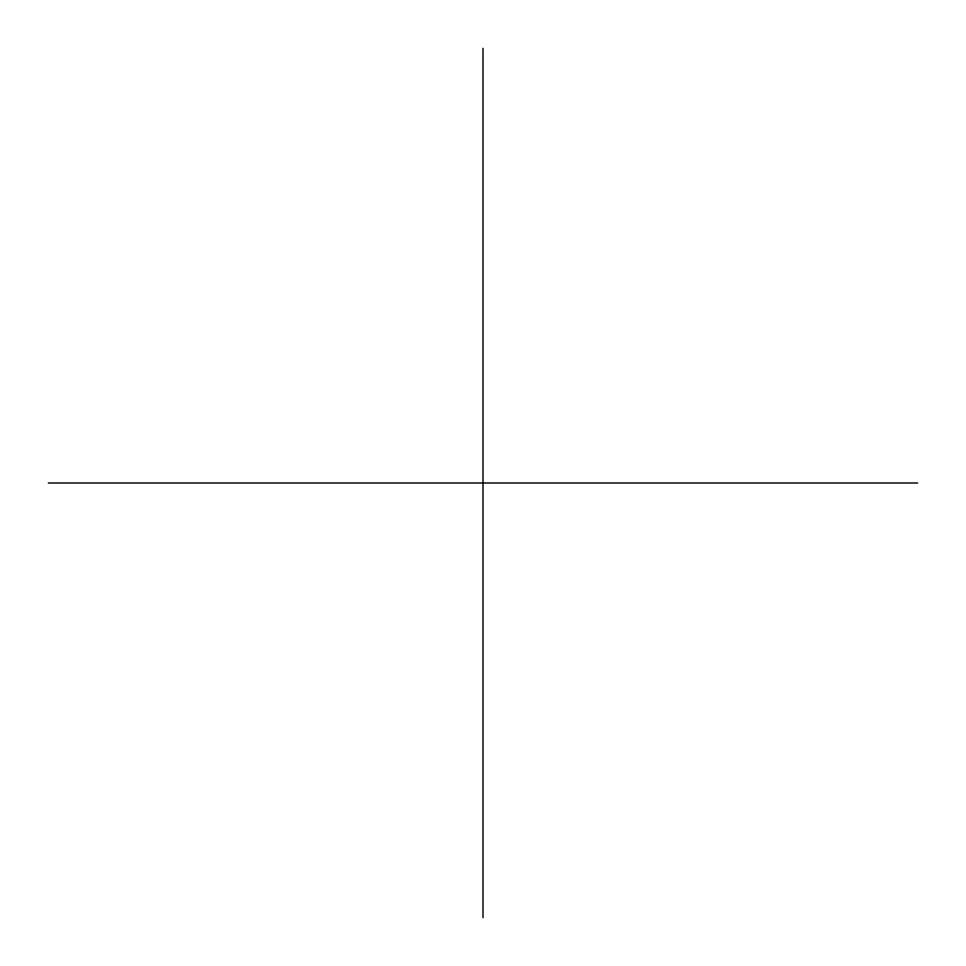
<?xml version="1.0" encoding="UTF-8"?>
<svg xmlns="http://www.w3.org/2000/svg" width="966" height="966" viewBox="0 0 966 966"><rect width="100%" height="100%" fill="white"/><g stroke="black" fill="none" stroke-linecap="round" stroke-linejoin="round"><path stroke-width="1.45" d="M48.3 483L917.7 483M483 48.3L483 917.7"/></g></svg>
